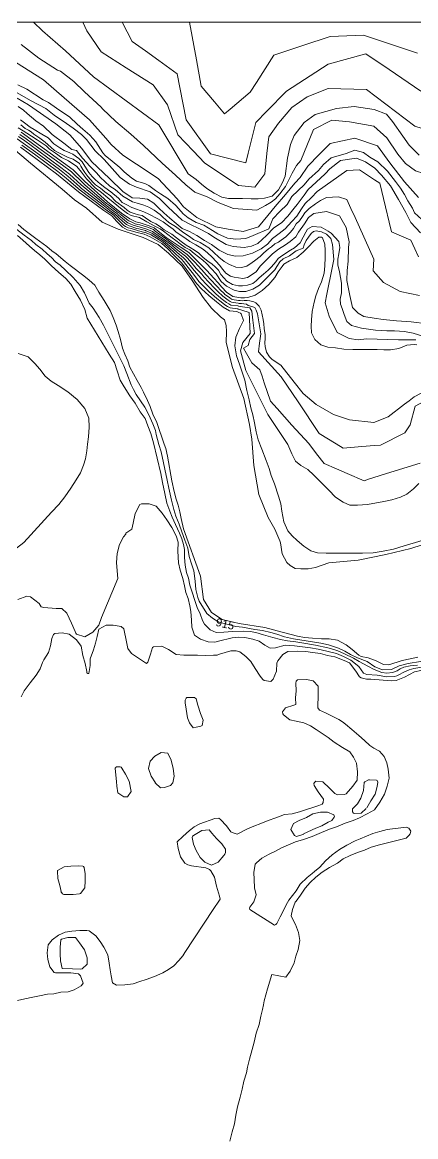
# Model space of a CAD drawing. Header units: metres. Extents: x 47 to 1988, y 46 to 663.
# Drawn here: x 1280.6 to 1403.4, y 315.3 to 663.5 of the extents above; entities that cross this region are included whole.
import ezdxf

# ---------------------------------------------------------------- set-up
doc = ezdxf.new("R2010")
doc.units = ezdxf.units.M
doc.layers.add('01_Fina', color=7, linetype='Continuous')
doc.styles.get("Standard").update_dxf_attribs({"font": 'arial.ttf'})

msp = doc.modelspace()

# ---------------------------------------------------------------- linework, layer by layer
at = {"layer": '01_Fina', "lineweight": 9}
msp.add_line((1394, 605.78), (1394, 605.78), dxfattribs=at)
for points in [[(959.22, 45.61), (1698.31, 45.61), (1697.87, 663.47), (958.78, 663.47), (959.22, 45.61)], [(1404.47, 621.95), (1401.42, 625.12), (1399.42, 627.94), (1396.14, 632.51), (1394.26, 634.74), (1390.5, 636.27), (1384.16, 637.2), (1378.65, 636.5), (1372.07, 634.62), (1368.55, 632.16), (1365.5, 628.05), (1364.32, 625.24), (1363.38, 621.01), (1362.65, 615.42), (1361.83, 613.39), (1360.59, 611.11), (1358.57, 609.14), (1356.23, 608.56), (1354.22, 608.34), (1352.1, 608.36), (1349.33, 608.37), (1347.27, 608.39), (1345.01, 608.4), (1342.87, 608.88), (1340.45, 610.1), (1338.23, 611.54), (1336.55, 612.94), (1334.9, 614.36), (1332.41, 616.1), (1323.2, 631.43), (1302.83, 646.42), (1294.13, 654.56), (1286.91, 660.85), (1284.08, 663.47)], [(1410.36, 628.76), (1403.1, 631.06), (1388.04, 642.44), (1376.14, 642.81), (1369.57, 640.16), (1364.73, 636.82), (1360.58, 631.98), (1357.53, 627.73), (1356.95, 622.44), (1356.27, 616.13), (1353.15, 611.96), (1348.08, 612.53), (1337.59, 619.44), (1333.9, 623.36), (1329.19, 628.36), (1325.95, 637.64), (1321.46, 643.97), (1313.04, 649.27), (1305.19, 654.22), (1300.71, 660.79), (1299.52, 663.47)], [(1404.98, 642), (1395.13, 648.69), (1387.81, 653.66), (1376.04, 650.39), (1363.09, 641.94), (1356.99, 635.69), (1353.54, 632.16), (1351.09, 622.55), (1350.34, 619.59), (1339.33, 622.39), (1331.76, 632.96), (1329.82, 643.06), (1328.99, 647.4), (1323.23, 651.52), (1319.05, 654.52), (1314.87, 657.51), (1311.75, 663.47)], [(1404, 653.8), (1399.34, 655.36), (1387.13, 659.43), (1376.75, 659.05), (1368.21, 656.2), (1359.16, 653.19), (1353.72, 644.69), (1351.79, 641.68), (1345.53, 636.38), (1343.77, 634.9), (1340.64, 638.61), (1336.48, 643.52), (1334.96, 651.69), (1332.76, 663.47)], [(1411.2, 614.59), (1403.38, 617.09), (1400.24, 619.37), (1397.85, 622.3), (1394.37, 627.4), (1390.36, 630.98), (1382.73, 632.4), (1377.19, 632.94), (1371.54, 630.01), (1367.61, 620.27), (1366.16, 618.72), (1364.85, 616.29), (1362.73, 612.14), (1360.97, 609.92), (1359.6, 608.33), (1358.28, 607.26), (1356.48, 606.19), (1353.87, 604.78), (1346.49, 605.31), (1341.78, 607.15), (1338.31, 608.94), (1334.42, 610.44), (1331.68, 612.71), (1328.47, 615.7), (1324.31, 619.51), (1318.48, 624.96), (1314.46, 628.55), (1309.79, 632.44), (1305.68, 636.42), (1305.25, 636.91), (1300.07, 641.79), (1296.64, 644.95), (1292.53, 648.2), (1291.58, 648.48), (1285.76, 652.29), (1280.28, 656.48)], [(1404.25, 608.69), (1399.88, 613.59), (1395.38, 619.55), (1391.47, 624.85), (1384.42, 627.31), (1376.67, 625.59), (1373.29, 622.21), (1369.78, 618.57), (1367.33, 614.93), (1365.66, 613.26), (1362.74, 609.68), (1359.56, 605.97), (1357.24, 603.06), (1354.33, 599.62), (1349.56, 598.16), (1344.85, 598.82), (1341.01, 599.55), (1335.11, 602.46), (1330.94, 605.84), (1328.95, 608.36), (1323.02, 614.72), (1316.26, 619.16), (1311.95, 621.94), (1308.38, 625.25), (1306.72, 627.24), (1301.6, 633.03), (1293.72, 639.85), (1287.22, 645.54), (1278.53, 651)], [(1404.95, 597.7), (1401.87, 600.94), (1400.33, 604.08), (1398.04, 608.14), (1395.59, 612.36), (1392.78, 615.76), (1390.69, 617.93), (1387.73, 619.86), (1384.93, 621.04), (1379.93, 620.25), (1376.59, 617.72), (1375.13, 616.08), (1372.36, 613.55), (1369.89, 611.28), (1368.57, 609.51), (1366.42, 606.55), (1365.47, 605.35), (1363.45, 602.95), (1361.55, 600.8), (1359.15, 599.23), (1356.83, 596.86), (1354.14, 594.37), (1352.12, 593.54), (1349.9, 593.1), (1346.42, 593.42), (1344.2, 594.09), (1340.36, 596.35), (1338.77, 597.49), (1335.76, 599), (1333.07, 600.3), (1330.54, 601.69), (1326.13, 605.71), (1323.47, 608.44), (1320.54, 610.46), (1316.3, 611.97), (1314.05, 612.88), (1311.2, 614.97), (1306.15, 620.58), (1303.3, 623.35), (1300.61, 626.87), (1299.06, 628.45), (1296.45, 630.39), (1294.39, 631.82), (1290.51, 634.43), (1287.97, 636.53), (1283.33, 638.96), (1278.06, 642)], [(1405.29, 601.81), (1403.05, 603.96), (1402.42, 605.36), (1400.92, 607.7), (1399.94, 609.68), (1398.71, 611.62), (1397.14, 613.74), (1394.63, 616.98), (1391.64, 619.84), (1389.05, 621.32), (1387.17, 622.78), (1384.45, 623.48), (1381.67, 622.43), (1377.02, 621.13), (1374.61, 619.07), (1373.08, 617.13), (1370.06, 614.5), (1368.56, 612.74), (1364.73, 609.08), (1363.25, 606.57), (1361.01, 604.34), (1358.85, 602.05), (1357.58, 598.95), (1352.67, 596.86), (1350.34, 595.9), (1347.25, 595.7), (1344.71, 596.06), (1341.66, 597.42), (1339.97, 598.47), (1337.27, 600.04), (1334.83, 600.94), (1332.43, 602.38), (1330.85, 603.61), (1329.51, 605.18), (1328.38, 606.38), (1326.08, 608.37), (1323.71, 609.84), (1322.2, 610.87), (1320.1, 612.46), (1318.89, 613.07), (1316.22, 613.87), (1314.75, 614.79), (1312.43, 616.75), (1311.02, 618.09), (1308.63, 620.08), (1306.49, 621.89), (1305.73, 622.72), (1303.56, 626.09), (1301.64, 628.18), (1299.55, 630.12), (1297.78, 631.6), (1295.46, 633.81), (1291.3, 636.63), (1288.75, 638.42), (1287.14, 639.27), (1281.98, 642.54), (1279.21, 643.92)], [(1404.32, 590.17), (1403.16, 592.68), (1401.91, 595.39), (1399.02, 596.64), (1395.82, 598.02), (1395.1, 601.07), (1394, 605.78), (1392.27, 613.16), (1390.56, 614.27), (1385.88, 617.33), (1381.97, 617.18), (1372.68, 610.64), (1370.87, 608.78), (1368.96, 606.81), (1367.77, 605.16), (1366.31, 602.95), (1364.79, 601.21), (1362.65, 598.98), (1360.77, 597.52), (1358.73, 595.92), (1357.2, 594.12), (1355.18, 592.68), (1352.45, 591.32), (1349.58, 590.46), (1347.11, 590.41), (1344.77, 590.92), (1342.09, 592.29), (1339.7, 594.01), (1337.45, 595.34), (1335.08, 596.88), (1332.82, 598.08), (1330.48, 599.08), (1328.62, 600.66), (1326.69, 602.29), (1324.74, 603.99), (1323.23, 605.41), (1321.71, 607.01), (1319.69, 608.25), (1317.27, 608.54), (1314.89, 608.58), (1312.01, 610.57), (1307.78, 614.68), (1302.19, 619.93), (1299.22, 624.04), (1295.45, 628.26), (1291.12, 631.79), (1282.56, 637.72), (1279.02, 639.78)], [(1404.64, 578.09), (1398.58, 579.38), (1393.38, 582.16), (1390.16, 585.8), (1390.34, 589.47), (1384.47, 602.51), (1383.2, 605.33), (1381.97, 608.07), (1379.31, 608.9), (1375.56, 608.72), (1373.68, 607.81), (1372.15, 606.8), (1370.19, 605.28), (1368.79, 603.95), (1368.09, 602.8), (1367.19, 601.4), (1366.15, 600.51), (1365.24, 599.1), (1364.32, 597.95), (1362.83, 596.47), (1361.42, 595.4), (1360.54, 594.79), (1359.39, 594.25), (1358.36, 593.37), (1357.48, 592.65), (1355.95, 591.35), (1354.84, 590.32), (1353.12, 588.98), (1352.36, 588.41), (1350.72, 587.26), (1349.07, 586.88), (1347.24, 587), (1345.29, 587.8), (1343.65, 588.79), (1341.93, 590.13), (1338.85, 593.01), (1336.08, 594.67), (1334.06, 595.65), (1332.75, 596.53), (1331, 597.73), (1328.45, 599.65), (1326.39, 600.97), (1324.48, 602.57), (1323.64, 603.43), (1321.72, 604.73), (1320.13, 605.71), (1318.5, 606.34), (1316.49, 607.01), (1315.03, 607.39), (1312.03, 609.14), (1309.61, 611.2), (1307.91, 612.28), (1306.38, 613.69), (1305.01, 615.01), (1303.74, 616.4), (1301.8, 618.41), (1299.38, 621.02), (1297.51, 623.37), (1296.02, 623.76), (1293.53, 625.66), (1289.91, 628.43), (1287.24, 631.03), (1284.78, 632.71), (1282.07, 635.01), (1280.94, 636.04), (1279.34, 637.11)], [(1279.35, 630.47), (1280.83, 629.59), (1282.03, 628.87), (1283.52, 627.89), (1285.24, 626.75), (1288.07, 624.88), (1289.13, 623.82), (1290.95, 622.59), (1292.89, 621.28), (1294.99, 620.17), (1297.62, 618.42), (1299.06, 616.6), (1300.67, 614.58), (1303.4, 611.74), (1305.28, 610.25), (1307.27, 608.65), (1311.82, 605.02), (1313.44, 603.71), (1314.55, 603.12), (1317.22, 602.46), (1319.53, 601.14), (1321.98, 599.73), (1323.61, 598.99), (1324.67, 598.2), (1326.04, 597.17), (1327.44, 596.12), (1328.5, 595.32), (1329.85, 594.31), (1331.42, 593.14), (1332.86, 592.38), (1334.28, 591.25), (1336.93, 589.13), (1338.15, 588.16), (1339.55, 586.6), (1341.1, 584.88), (1342.72, 582.47), (1344.4, 581.08), (1346.76, 579.79), (1348.46, 579.37), (1350.41, 579.37), (1352.61, 580.09), (1354.66, 581.39), (1355.15, 581.87), (1356, 582.72), (1356.64, 583.35), (1357.34, 584.04), (1358.25, 584.94), (1359.42, 586.1), (1360.08, 587.17), (1361.01, 588.65), (1362.03, 589.52), (1364.04, 590.54), (1366.08, 592.06), (1368.28, 592.94), (1368.65, 593.9), (1369.19, 595.34), (1369.9, 596.31), (1370.74, 597.48), (1371.52, 598.11), (1372.39, 598.33), (1374.06, 598.05), (1375.52, 597.31), (1376.93, 595.94), (1377.48, 594.04), (1377.87, 589.35), (1376.84, 584.2), (1376.23, 581.12), (1375.71, 578.57), (1375.16, 575.81), (1376.38, 571.61), (1378.85, 566.56), (1382.61, 564.68), (1385.45, 564.31), (1388.06, 564.56), (1398, 564.31), (1403.5, 564.3)], [(1407.15, 569.23), (1402, 569.91), (1397.46, 570.24), (1393.29, 570.65), (1390.47, 570.99), (1387.23, 571.54), (1385.48, 572.62), (1383.66, 574.41), (1382.84, 578.11), (1381.91, 582.76), (1381.98, 585.92), (1382.36, 588.85), (1382.39, 593.13), (1382.62, 594.85), (1381.72, 599.39), (1379.64, 602.96), (1375.62, 604.41), (1371.57, 603.78), (1369.97, 602.44), (1368.71, 600.47), (1366.87, 597.86), (1366.02, 596.41), (1364.27, 595), (1362.78, 593.99), (1360.55, 592.58), (1358.73, 591.17), (1357.65, 590.05), (1354.86, 587.3), (1353.61, 585.5), (1350.9, 583.72), (1349.41, 583.42), (1346.7, 583.83), (1345.58, 584.13), (1344.17, 585.06), (1343.16, 586.28), (1342.12, 587.58), (1339.96, 589.94), (1338.32, 591.57), (1336.84, 592.65), (1334.79, 593.95), (1332.93, 594.95), (1331.33, 596.18), (1328.62, 597.93), (1327.71, 598.79), (1326.26, 599.87), (1324.55, 601.1), (1322.88, 602.06), (1320.13, 603.51), (1318.56, 604.26), (1316.22, 605.11), (1314.84, 605.63), (1313.28, 606.41), (1311.82, 607.21), (1310.67, 608.51), (1308.29, 610.52), (1306.32, 611.89), (1304.94, 612.97), (1303.41, 614.2), (1302.41, 615.27), (1301.37, 616.5), (1300.14, 618.56), (1299.32, 619.9), (1298.2, 620.94), (1296.34, 622.24), (1295.49, 622.69), (1293.63, 623.43), (1292.36, 624.21), (1290.43, 625.55), (1288.63, 627.39), (1286.73, 628.54), (1284.32, 629.95), (1283.02, 630.73), (1281.3, 632.03), (1280.08, 633)], [(1405.97, 565.3), (1402.67, 566.4), (1399.89, 566.87), (1396.8, 567.04), (1394.45, 567.11), (1390.82, 567.29), (1386.47, 567.93), (1383.34, 568.75), (1381.92, 569.96), (1381.13, 572.16), (1380.46, 574.06), (1379.96, 575.41), (1379.82, 576.97), (1380.25, 579), (1380.21, 581.97), (1379.61, 585.52), (1379.14, 587.69), (1379.14, 589.5), (1379.43, 591.14), (1379.71, 593.13), (1379.46, 594.94), (1377.04, 597.59), (1376.12, 598.23), (1373.88, 599.47), (1371.07, 599.65), (1369.65, 598.87), (1369.08, 597.91), (1368.29, 596.34), (1367.37, 594.57), (1365.59, 592.97), (1364.35, 592.29), (1361.95, 590.67), (1360.52, 589.63), (1359.74, 588.6), (1358.4, 587.11), (1357.4, 586.02), (1355.95, 584.75), (1354.57, 583.65), (1353.63, 582.65), (1352.58, 581.85), (1350.91, 581.32), (1349.37, 581.09), (1348.15, 581.16), (1346.18, 581.56), (1344.47, 582.61), (1342.58, 584.72), (1341.87, 586), (1340.91, 587), (1339.77, 588), (1338.61, 588.78), (1336.96, 590.07), (1335.69, 591.33), (1334.31, 592.24), (1332.99, 593.13), (1331.79, 593.89), (1330.25, 595.01), (1327.32, 597.29), (1324.91, 598.65), (1323.46, 599.79), (1322.3, 600.48), (1320.77, 601.28), (1319.07, 602.38), (1318.04, 603.07), (1316.84, 603.36), (1315.5, 603.76), (1314.32, 604.18), (1313.34, 604.8), (1312.38, 605.58), (1309.83, 607.51), (1308.14, 609.22), (1306.42, 610.47), (1305.06, 611.65), (1303.45, 612.72), (1302.76, 613.37), (1301.02, 615.27), (1300.13, 616.54), (1299.5, 617.46), (1298.92, 618.57), (1298.43, 619.31), (1296.49, 620.69), (1294.88, 621.23), (1293.26, 622.1), (1292.03, 622.72), (1290.69, 623.46), (1289.47, 624.41), (1287.76, 626.07), (1286.05, 627.3), (1285.18, 627.94), (1284.22, 628.52), (1283.33, 629.21), (1282.5, 629.73), (1281.5, 630.3), (1280.13, 631.47)], [(1404.83, 525.78), (1395.64, 522.89), (1388.7, 520.71), (1387.3, 520.27), (1382.02, 522.55), (1378.68, 524), (1374.86, 525.65), (1372.49, 528.68), (1370.02, 531.84), (1364.8, 537.64), (1360.13, 542.82), (1358.11, 545.07), (1356.15, 550.86), (1355.45, 552.94), (1354.78, 554.92), (1352.31, 557.07), (1350.64, 560), (1349.68, 561.68), (1351.09, 562.49), (1351.6, 564.36), (1353.07, 566.25), (1352.59, 570.36), (1352.27, 573.18), (1351.67, 574.23), (1349.31, 574.6), (1348.75, 574.66), (1348.2, 574.76), (1348.11, 574.8), (1347.87, 574.84), (1345.71, 575.12), (1345.08, 575.48), (1344.35, 575.92), (1342.69, 577.18), (1342.48, 577.35), (1341.13, 578.57), (1340.26, 579.32), (1339.67, 579.94), (1338.31, 581.35), (1338.06, 581.59), (1336.5, 583.23), (1335.8, 584.14), (1334.27, 585.95), (1333.03, 587.48), (1331.5, 589.3), (1330.93, 589.88), (1328.91, 591.6), (1328.65, 591.83), (1326.52, 593.67), (1324.72, 595.16), (1322.73, 596.43), (1321.31, 597.37), (1321.05, 597.6), (1319.21, 598.33), (1319.03, 598.39), (1316.98, 598.94), (1316.37, 599.09), (1315.4, 599.39), (1314.89, 599.59), (1313.93, 599.86), (1313.17, 600.28), (1312.73, 600.56), (1310.88, 602.25), (1310.24, 602.87), (1309.73, 603.41), (1308.3, 604.37), (1306.78, 605.56), (1306.23, 605.98), (1299.12, 611.59), (1298.54, 612.1), (1294.83, 615.41), (1292.18, 617.48), (1284.85, 622.86), (1280.9, 625.75), (1278.96, 627.07)], [(1279.4, 627.74), (1281.36, 626.39), (1285.32, 623.5), (1292.66, 618.14), (1295.37, 616.07), (1299.02, 612.68), (1299.63, 612.16), (1306.56, 606.43), (1307.13, 606), (1309.39, 604.21), (1310.32, 603.62), (1310.66, 603.26), (1311.24, 602.74), (1313.14, 601.11), (1313.51, 600.87), (1314.24, 600.48), (1315.17, 600.14), (1315.6, 599.97), (1316.52, 599.7), (1317.12, 599.55), (1319.21, 598.96), (1319.43, 598.89), (1321.29, 598.15), (1321.69, 597.81), (1322.99, 596.88), (1324.99, 595.53), (1326.82, 594.11), (1329.08, 592.32), (1329.33, 592.12), (1331.5, 590.42), (1332.06, 589.86), (1333.64, 588.08), (1334.93, 586.6), (1336.61, 584.73), (1337.26, 583.93), (1338.81, 582.27), (1339.01, 582.08), (1340.35, 580.65), (1340.98, 579.95), (1341.7, 579.29), (1343.09, 577.97), (1343.23, 577.86), (1344.86, 576.65), (1345.51, 576.24), (1345.93, 576), (1348, 575.72), (1348.35, 575.67), (1348.41, 575.64), (1349.01, 575.58), (1349.77, 575.5), (1350.59, 575.42), (1351.15, 574.96), (1352.23, 574.68), (1353.23, 574.41), (1353.57, 573.52), (1353.99, 572.4), (1355.04, 566.12), (1354.66, 563.26), (1354.3, 560.54), (1361.4, 552.75), (1366.68, 544.9), (1373.3, 535.04), (1378.62, 531.78), (1380.79, 530.45), (1386.58, 530.92), (1390.56, 531.24), (1392.43, 531.39), (1400.04, 535.22), (1401.65, 537.7), (1403.28, 543.53), (1405.91, 545.05)], [(1405.11, 547.56), (1402.9, 546.47), (1401.33, 545.25), (1399.93, 544.16), (1394.82, 540.18), (1390.35, 538.43), (1382.8, 539.32), (1377.76, 540.95), (1372.31, 544.03), (1368.3, 547.5), (1365.51, 551.03), (1361.32, 556.34), (1358.63, 558.08), (1357.76, 558.96), (1356.82, 560.4), (1356.4, 562.18), (1356.36, 563.19), (1356.45, 564.74), (1356.46, 565.84), (1356.14, 567.79), (1355.98, 569.25), (1355.76, 570.64), (1355.13, 573.5), (1354.51, 574.76), (1353.5, 575.81), (1352.86, 576.12), (1351.65, 576.45), (1350.78, 576.57), (1349.87, 576.57), (1349.26, 576.5), (1348.63, 576.52), (1348.6, 576.53), (1348.13, 576.6), (1346.15, 576.88), (1345.94, 577), (1345.37, 577.38), (1343.77, 578.53), (1343.7, 578.59), (1342.28, 580), (1341.71, 580.58), (1341.02, 581.35), (1339.7, 582.8), (1339.56, 582.95), (1338.02, 584.62), (1337.43, 585.31), (1335.58, 587.26), (1334.24, 588.69), (1332.61, 590.41), (1332.06, 590.97), (1329.74, 592.64), (1329.51, 592.82), (1327.12, 594.56), (1325.26, 595.91), (1323.24, 597.33), (1322.06, 598.24), (1321.53, 598.7), (1319.66, 599.45), (1319.38, 599.54), (1317.26, 600.16), (1316.67, 600.31), (1315.8, 600.55), (1315.46, 600.7), (1314.56, 601.09), (1313.86, 601.46), (1313.55, 601.67), (1311.6, 603.23), (1311.08, 603.66), (1310.91, 603.84), (1310.49, 604.04), (1307.47, 606.43), (1306.89, 606.89), (1300.13, 612.72), (1299.51, 613.27), (1295.92, 616.73), (1293.14, 618.8), (1285.8, 624.14), (1281.82, 627.02), (1279.84, 628.42)], [(1403.8, 562.69), (1402.99, 562.77), (1400.61, 562.58), (1398.16, 561.56), (1395.55, 561.18), (1393.51, 561.19), (1391.35, 561.21), (1389.29, 561.22), (1386.66, 561.24), (1383.82, 561.26), (1380.98, 561.3), (1378.35, 561.78), (1376.02, 562), (1373.77, 562.71), (1371.98, 564.34), (1370.93, 566.42), (1370.8, 568.53), (1370.86, 570.53), (1371.11, 573.07), (1371.69, 576.04), (1372.21, 577.98), (1373.1, 580.35), (1374.06, 582.4), (1374.84, 585.05), (1375.04, 587.36), (1375.15, 589.96), (1375.17, 592.13), (1375.02, 594.19), (1374.29, 596.09), (1374.02, 596.3), (1373.19, 596.3), (1371.61, 595.07), (1369.89, 593.21), (1368.28, 591.63), (1366.33, 589.95), (1364.02, 588.91), (1362.23, 587.95), (1361.7, 587.17), (1360.53, 585.49), (1359.39, 583.77), (1357.55, 581.52), (1355.48, 579.66), (1353.28, 578.2), (1351.06, 577.48), (1349.97, 577.44), (1349.52, 577.42), (1348.84, 577.4), (1346.38, 577.76), (1344.31, 579.21), (1342.85, 580.72), (1341.7, 582.05), (1340.4, 583.53), (1338.24, 585.9), (1332.62, 591.52), (1330.16, 593.16), (1325.53, 596.28), (1323.5, 597.77), (1321.77, 599.26), (1319.88, 600.01), (1317.41, 600.77), (1316, 601.13), (1314.2, 602.06), (1311.58, 603.84), (1307.22, 607.34), (1299.99, 613.86), (1296.46, 617.39), (1286.27, 624.78), (1280.28, 629.1)], [(1409.31, 501.44), (1401.94, 499.07), (1394.05, 497.25), (1385.43, 495.46), (1376.26, 494.6), (1372.17, 493.15), (1369.88, 492.7), (1367.52, 492.72), (1365.79, 492.85), (1364.18, 493.8), (1363.2, 494.69), (1361.74, 497.38), (1361.18, 500.8), (1361.05, 501.51), (1359.48, 505.12), (1357.36, 508.79), (1354.48, 515.98), (1352.87, 525.02), (1352.31, 533.26), (1351.53, 537.79), (1349.76, 545.93), (1346.2, 555.58), (1344.27, 563.4), (1344.32, 566.88), (1344.28, 568.78), (1343.72, 570.56), (1342.5, 571.46), (1339.63, 574.18), (1337.03, 577.46), (1333.65, 582.81), (1330.49, 587.31), (1326.25, 591.36), (1323.01, 594.06), (1318.32, 596.23), (1310.49, 598.8), (1305.56, 601.07), (1300.63, 605.42), (1296.93, 608.04), (1293, 611.36), (1283.16, 619.47), (1277.17, 624.54)], [(1404.38, 519.39), (1402.73, 517.69), (1400.69, 516.04), (1398.7, 515.08), (1396.01, 514.25), (1393.52, 513.78), (1388.39, 512.78), (1385.22, 512.57), (1382.89, 512.63), (1380.73, 513.52), (1378.41, 515.13), (1376.32, 517.31), (1373.91, 519.75), (1371.6, 521.96), (1369.79, 523.8), (1367.53, 524.97), (1365.93, 526.39), (1364.76, 528.61), (1363.47, 531.6), (1357.21, 540.94), (1352.79, 549.85), (1350.41, 554.65), (1348.75, 560.85), (1349.47, 563.46), (1351.69, 566.26), (1351.48, 572.83), (1349.16, 573.57), (1348.49, 573.74), (1347.98, 573.89), (1347.86, 573.94), (1347.74, 573.95), (1345.48, 574.24), (1344.65, 574.72), (1343.84, 575.19), (1342.15, 576.51), (1341.87, 576.73), (1340.56, 577.85), (1339.53, 578.7), (1338.99, 579.24), (1337.61, 580.62), (1337.31, 580.9), (1335.74, 582.54), (1334.98, 583.56), (1333.62, 585.3), (1332.43, 586.88), (1330.94, 588.74), (1330.37, 589.33), (1328.5, 591.08), (1328.22, 591.34), (1326.22, 593.22), (1324.46, 594.78), (1322.47, 595.99), (1320.94, 596.93), (1320.81, 597.05), (1318.99, 597.77), (1318.85, 597.82), (1316.83, 598.33), (1316.21, 598.48), (1315.2, 598.81), (1314.6, 599.03), (1313.61, 599.25), (1312.83, 599.69), (1312.31, 600), (1310.52, 601.76), (1309.82, 602.47), (1309.14, 603.19), (1307.2, 604.58), (1306.44, 605.13), (1305.9, 605.52), (1298.62, 611.03), (1298.05, 611.51), (1294.28, 614.75), (1291.7, 616.82), (1284.37, 622.22), (1280.44, 625.11)]]:
    msp.add_lwpolyline(points, dxfattribs=at)
at = {"layer": '01_Fina', "linetype": 'Continuous', "lineweight": 9}
for points in [[(1279.99, 624.48), (1291.23, 616.16), (1298.11, 610.47), (1306.07, 604.7), (1308.55, 602.97), (1310.16, 601.28), (1311.9, 599.44), (1313.29, 598.63), (1314.31, 598.47), (1316.06, 597.87), (1318.68, 597.25), (1320.57, 596.49), (1324.19, 594.4), (1325.92, 592.77), (1328.08, 590.56), (1330.39, 588.19), (1331.82, 586.27), (1332.97, 584.65), (1334.98, 581.85), (1336.57, 580.22), (1338.81, 578.07), (1341.26, 576.11), (1343.33, 574.46), (1345.26, 573.36), (1347.61, 573.07), (1348.23, 572.82), (1348.69, 572.56), (1348.97, 572.34), (1349.69, 570.26), (1348.39, 567.8), (1347.24, 565.08), (1346.96, 562.36), (1347.52, 559.31), (1348.43, 556.63), (1349.35, 553.88), (1350.05, 551.68), (1350.75, 548.4), (1351.4, 545.53), (1352, 543.03), (1352.57, 540.81), (1353.1, 538.36), (1353.64, 535.54), (1354.22, 532.98), (1355.43, 530.1), (1356.76, 526.52), (1357.69, 524.02), (1358.32, 521.87), (1359.37, 519.25), (1360.61, 515.41), (1361.27, 513.08), (1361.6, 510.76), (1362.27, 507.44), (1363.52, 504.61), (1364.85, 503.03), (1366.43, 501.55), (1368.49, 499.82), (1370.65, 498.33), (1372.73, 497.72), (1375.43, 497.63), (1378.1, 497.61), (1381.11, 497.59), (1384.77, 497.59), (1386.78, 497.6), (1390.13, 497.74), (1393.25, 498.2), (1396.51, 498.92), (1399.86, 499.94), (1403.36, 501), (1407.15, 502.08)], [(1279.32, 600.3), (1281.03, 598.7), (1284.87, 595.92), (1288.29, 593.43), (1289.85, 592.12), (1291.13, 591.09), (1293.98, 588.76), (1295.54, 587.44), (1299.81, 584.22), (1301.52, 582.91), (1303.21, 581.34), (1304.47, 579.14), (1306.11, 576.56), (1307.99, 573.39), (1309.01, 571.27), (1309.95, 568.86), (1310.51, 566.92), (1311.22, 564.42), (1311.92, 561.69), (1312.63, 559.74), (1313.5, 557.73), (1314.21, 555.71), (1316.47, 551.52), (1317.73, 549.34), (1318.46, 547.93), (1319.74, 545.3), (1320.53, 543.4), (1321.32, 541.08), (1322.61, 538.45), (1324.88, 531.63), (1325.36, 530.32), (1325.93, 527.92), (1327.25, 520.2), (1328.03, 516.88), (1328.65, 514.5), (1329.28, 512.61), (1329.83, 510.55), (1330.21, 508.42), (1330.91, 505.22), (1336.26, 490.42), (1337.15, 483.12), (1339.71, 479.08), (1343.04, 476.9), (1348.27, 475.69), (1356.35, 474.36), (1361.74, 472.9), (1364.51, 472.21), (1366.55, 471.66), (1368.71, 471.25), (1371.25, 471.03), (1373.97, 470.9), (1376.37, 470.87), (1379.04, 470.41), (1381.72, 469), (1383.59, 467.49), (1385.7, 465.71), (1386.41, 465.3), (1388.58, 464.96), (1391.06, 463.98), (1393.39, 462.81), (1395.05, 462.72), (1399.24, 464.06), (1401.7, 464.6), (1404.07, 465.11)], [(1278.87, 598.73), (1281.15, 596.97), (1283.49, 595.26), (1284.85, 594.05), (1286.84, 592.59), (1288.4, 591.13), (1289.68, 589.96), (1290.96, 588.65), (1292.38, 587.63), (1294.09, 586.02), (1296.5, 583.69), (1298.63, 581.22), (1300.03, 578.9), (1301.46, 575.72), (1302.69, 574.12), (1304.6, 571.21), (1305.99, 568.8), (1310.47, 559.93), (1312.35, 556.17), (1313.19, 553.71), (1314.58, 550.24), (1315.28, 548.8), (1316.12, 547.2), (1318.81, 543.26), (1320.09, 540.79), (1321.36, 538.07), (1322.15, 535.93), (1322.38, 534.7), (1323.25, 531.57), (1323.95, 529.27), (1325.86, 520.43), (1326.32, 517.89), (1327.17, 514.19), (1327.92, 511.29), (1328.58, 509.18), (1329.55, 506.67), (1330.4, 504.32), (1331.35, 501.69), (1332.29, 499.18), (1332.73, 496.53), (1333.44, 494.31), (1334.15, 492.09), (1334.52, 488.89), (1334.81, 486.26), (1335.43, 483.76), (1335.8, 482.67), (1338.24, 478.77), (1339.94, 477.27), (1341.97, 476.1), (1344.01, 475.58), (1347.27, 474.72), (1349.32, 474.53), (1353.24, 473.82), (1355.61, 473.47), (1358.22, 472.86), (1360.09, 472.34), (1362.46, 471.5), (1365.31, 470.89), (1373.85, 469.54), (1376.18, 469.03), (1379.36, 467.97), (1381.31, 467.04), (1383.03, 465.98), (1385.22, 464.91), (1388.31, 463.83), (1390.63, 462.11), (1393.04, 461.21), (1395.86, 461.29), (1398.29, 462.44), (1401.11, 463.14), (1408.78, 464.39)], [(1279.11, 596.86), (1280.73, 595.42), (1282.81, 593.54), (1284.36, 592.22), (1286.09, 590.82), (1287.66, 589.43), (1289.74, 587.34), (1291.94, 585.44), (1294.24, 583.42), (1295.8, 581.67), (1297.13, 579.38), (1298.79, 576.61), (1300.09, 573.78), (1300.88, 571.07), (1307.75, 559.77), (1309.35, 557.15), (1310.24, 554.58), (1311.15, 551.68), (1312.38, 549.55), (1314.14, 546.78), (1315.84, 544.46), (1317.44, 541.74), (1318.93, 539.64), (1319.8, 537.43), (1320.75, 534.96), (1321.53, 532.08), (1323.87, 522.55), (1324.4, 519.68), (1325.15, 516.26), (1325.77, 513.23), (1326.64, 510.76), (1327.43, 508.86), (1328.47, 506.56), (1329.66, 503.84), (1330.37, 502.11), (1330.93, 500.38), (1331.27, 498.81), (1331.26, 496.25), (1331.44, 493.83), (1331.91, 491.62), (1332.48, 489.82), (1332.86, 487.6), (1335.23, 480.69), (1336.11, 478.71), (1336.9, 476.57), (1337.53, 475.44), (1339.26, 473.69), (1341.1, 472.82), (1343.54, 472.98), (1346.19, 473.18), (1349.63, 473.22), (1351.75, 473.11), (1353.55, 472.84), (1355.92, 472.15), (1358.85, 471.3), (1361.22, 470.69), (1363.42, 470.26), (1366.04, 469.89), (1367.85, 469.61), (1372.12, 468.91), (1375.96, 468.04), (1377.82, 467.57), (1379.13, 467.15), (1381.24, 466.14), (1383.99, 464.78), (1385.77, 463.81), (1388.45, 462.33), (1390.5, 461.29), (1392.86, 460.29), (1394.36, 460.11), (1396.16, 460.33), (1397.6, 460.91), (1398.54, 461.49), (1399.69, 461.97), (1401.66, 462.44), (1403.96, 462.65)], [(1279.35, 560), (1282.39, 558.94), (1284.47, 556.92), (1286.04, 555.08), (1287.71, 552.92), (1289.66, 551.31), (1291.8, 550.05), (1294.8, 548), (1297.78, 545.67), (1300.09, 542.86), (1301.36, 539.84), (1301.49, 537.02), (1301.26, 534.01), (1300.99, 531.72), (1300.77, 529.62), (1300.31, 527.06), (1299.67, 525.1), (1298.81, 522.68), (1297.39, 520.49), (1295.77, 517.88), (1293.86, 515.21), (1291.96, 512.82), (1289.73, 510.38), (1281.13, 500.99), (1278.76, 499.15)], [(1279.21, 483.13), (1282.02, 484.16), (1283.15, 484.03), (1285.88, 481.93), (1286.53, 480.88), (1287.28, 480.64), (1291.22, 480.37), (1292.95, 480.37), (1294.51, 478.91), (1295.96, 475.79), (1297.11, 473.17), (1297.34, 472.6), (1297.53, 472.36), (1300.1, 471.5), (1302.61, 472.91), (1304.51, 475.13), (1305.32, 477.56), (1310.45, 489.7), (1310.17, 492.12), (1309.97, 494.72), (1310.19, 497.52), (1310.96, 500.32), (1312.15, 502.73), (1312.92, 503.54), (1312.96, 503.91), (1314.75, 505.08), (1315.22, 507.04), (1315.8, 510), (1317.31, 512.8), (1317.85, 513), (1320.2, 513.04), (1322.37, 512.35), (1324.31, 510.08), (1325.77, 508.05), (1327.28, 505.59), (1328.69, 503.06), (1329.28, 501.11), (1329.2, 498.27), (1329.39, 494.55), (1329.86, 492.31), (1330.7, 489.7), (1331.26, 487.44), (1331.66, 485.37), (1332.35, 483.49), (1332.87, 481.21), (1333.17, 479.4), (1333.4, 476.68), (1333.49, 474.55), (1334.38, 472.03), (1336.19, 470.75), (1338.6, 469.91), (1340.75, 469.86), (1341.81, 470.12), (1346.16, 471.13), (1347.97, 471.35), (1350.09, 471.24), (1352.54, 470.8), (1354.5, 470.12), (1356.37, 468.86), (1357.99, 467.95), (1359.63, 468.01), (1362.67, 468.87), (1365.61, 468.67), (1370.55, 468.03), (1372.92, 467.67), (1375.7, 466.98), (1378.65, 466.3), (1380.91, 465.32), (1383.18, 464.15), (1385.71, 462.22), (1387.15, 460.15), (1388.21, 459.7), (1391.4, 459.49), (1394.43, 459.04), (1396.8, 459.09), (1397.53, 459.29), (1398.19, 459.61), (1399.67, 460.41), (1401.4, 461.21), (1402.88, 461.6), (1407.23, 462.28)], [(1280.2, 452.73), (1281.19, 454.66), (1283.07, 457.14), (1284.88, 459.47), (1286.16, 461.51), (1286.9, 463.49), (1287.36, 464.34), (1288.79, 466.55), (1289.45, 468.67), (1289.77, 470.92), (1290.3, 472.19), (1290.78, 472.54), (1293.01, 472.75), (1295.23, 472.32), (1297.48, 470.56), (1298.93, 468.57), (1299.48, 465.7), (1300.23, 463.11), (1300.7, 460.69), (1300.79, 460.26), (1301.07, 460.04), (1301.42, 460.08), (1301.74, 462.52), (1301.84, 464.65), (1302.8, 467.43), (1303.41, 469.51), (1303.96, 471.61), (1304.54, 473.9), (1306.83, 475.1), (1309.01, 475.08), (1311.49, 474.74), (1312.31, 473.94), (1313.09, 469.96), (1313.58, 467.84), (1314.67, 466.29), (1319.37, 463.12), (1319.78, 463.52), (1320.59, 466.04), (1321.23, 468.1), (1321.52, 468.33), (1324.18, 468.58), (1326.25, 467.54), (1328.67, 466.01), (1331.01, 465.77), (1333.21, 465.74), (1335.3, 465.71), (1337.69, 465.68), (1340.25, 465.72), (1341.39, 465.75), (1342.19, 466.08), (1345.7, 467.12), (1347.35, 467.1), (1348.56, 466.76), (1350.38, 465.33), (1351.97, 463.82), (1353.34, 461.64), (1354.87, 459.21), (1355.71, 458.13), (1356.11, 457.84), (1358.19, 457.56), (1358.96, 458.28), (1359.94, 460.8), (1360.09, 463.24), (1360.36, 463.95), (1361.9, 466.01), (1363.46, 466.9), (1366.59, 466.99), (1369.07, 466.9), (1371.22, 466.56), (1373.75, 466.26), (1375.93, 465.67), (1378.19, 465.24), (1381.07, 464.13), (1382.71, 463.4), (1384.74, 460.79), (1385.9, 459), (1386.37, 458.64), (1387.22, 458.46), (1388.11, 458.3), (1389.42, 458.29), (1395.88, 457.71), (1397.28, 457.88), (1399.92, 458.84), (1403.03, 460.54), (1406.97, 461.39)], [(1279.13, 357.88), (1281.39, 358.42), (1283.85, 358.88), (1285.99, 359.35), (1288.45, 359.81), (1290.41, 359.95), (1292.66, 360.43), (1294.87, 360.63), (1296.84, 361.22), (1299.01, 362.48), (1299.42, 362.94), (1299.57, 363.3), (1298.81, 365.56), (1298.14, 366.25), (1295.79, 366.47), (1293.61, 366.5), (1290.99, 366.54), (1290.56, 366.61), (1289.19, 368.4), (1288.6, 370.66), (1288.32, 372.8), (1288.63, 375.24), (1289.93, 376.8), (1291.94, 378.27), (1293.97, 379.26), (1296.03, 379.55), (1298.57, 379.73), (1300.75, 379.7), (1301.46, 379.66), (1303.55, 378.1), (1304.9, 376.28), (1306.03, 374.56), (1307.26, 372.13), (1307.73, 369.56), (1308, 367.41), (1308.33, 365.62), (1308.78, 363.44), (1309.96, 362.64), (1312.66, 362.75), (1315.18, 363.07), (1317.27, 363.85), (1319.27, 364.47), (1321.86, 365.33), (1324.46, 366.51), (1326.25, 367.53), (1327.92, 368.74), (1329.48, 370.4), (1330.68, 371.88), (1331.35, 372.86), (1340.23, 386.3), (1342.2, 389.21), (1342.33, 389.52), (1342.2, 390.52), (1341.24, 393.56), (1340.61, 396.38), (1339.5, 398.34), (1339.08, 398.82), (1337.93, 399.34), (1333.41, 399.95), (1332.28, 400.3), (1331.39, 400.79), (1330.04, 402.8), (1329.22, 405.32), (1328.91, 407.45), (1330.69, 409.07), (1332.77, 410.96), (1333.18, 411.28), (1334.28, 412.09), (1336.01, 413.08), (1340.72, 414.7), (1341.96, 414.82), (1342.53, 414.46), (1344.35, 412.47), (1345.72, 410.6), (1346.41, 410.22), (1347.66, 409.86), (1350.73, 411.44), (1352.9, 412.33), (1355.07, 413.21), (1357.4, 414.1), (1359.75, 414.99), (1362.44, 415.93), (1364.84, 416.23), (1367.11, 416.8), (1373.18, 418.78), (1374.17, 419.16), (1374.54, 419.77), (1374.59, 420.75), (1372.98, 423.04), (1371.75, 425), (1371.64, 425.67), (1371.79, 426), (1372.24, 426.39), (1374.44, 426.2), (1376.55, 424.18), (1378.14, 422.58), (1378.96, 422.16), (1381.14, 422.25), (1381.74, 422.46), (1383.78, 424.87), (1385.13, 426.75), (1385.24, 429.35), (1384.94, 431.99), (1384.04, 433.94), (1382.83, 435.54), (1380.52, 436.94), (1377.97, 438.59), (1376.09, 439.99), (1374.19, 441.29), (1372.35, 442.5), (1370.55, 443.64), (1368.52, 444.63), (1366.09, 445.14), (1364.13, 445.57), (1362.18, 447.08), (1361.93, 447.46), (1361.88, 448.01), (1362.79, 449.29), (1365.41, 450.16), (1365.99, 450.39), (1365.92, 452.44), (1366.11, 454.61), (1366, 457.01), (1366.11, 457.67), (1366.49, 458), (1369.29, 458.15), (1371.44, 457.79), (1372.95, 456.06), (1372.92, 453.55), (1372.85, 449.32), (1373.34, 448.58), (1375.24, 447.75), (1379.39, 445.69), (1380.58, 444.95), (1381.51, 444.15), (1383.49, 442.52), (1385.69, 440.65), (1387.42, 439.06), (1389.06, 437.57), (1390.36, 436.69), (1392.07, 435.8), (1393.57, 434.1), (1394.44, 432.1), (1394.86, 430.11), (1395.16, 427.38), (1394.54, 424.83), (1393.67, 422.3), (1392.2, 419.81), (1390.6, 417.39), (1388.22, 416.14), (1385.88, 414.94), (1383.93, 414.14), (1381.43, 413.3), (1378.74, 412.17), (1376.55, 411.37), (1374.05, 410.31), (1371.12, 409.16), (1368.39, 408.2), (1365.91, 407.41), (1361.53, 405.52), (1359.69, 404.5), (1357.67, 403.56), (1355.35, 402.38), (1353.68, 400.93), (1353.34, 400.51), (1352.93, 397.88), (1352.95, 395.66), (1353.05, 393.03), (1353.62, 390.91), (1352.88, 388.69), (1351.65, 387), (1351.58, 386.74), (1351.64, 386.32), (1359.37, 381.46), (1359.73, 381.6), (1360.02, 381.9), (1361.06, 384.02), (1362.13, 386.04), (1362.97, 387.74), (1363.81, 389.21), (1366.05, 392.1), (1367.38, 394.17), (1369.49, 396.28), (1371.07, 397.51), (1371.81, 398.2), (1373.46, 399.49), (1375.31, 401.55), (1377.3, 403.4), (1379.64, 405), (1381.89, 406.4), (1384.57, 407.79), (1386.13, 408.34), (1388.1, 409.22), (1389.99, 410.06), (1392.25, 410.69), (1394.53, 411.3), (1400.42, 412.01), (1401.31, 411.67), (1401.88, 410.76), (1401.7, 409.94), (1401.29, 409.38), (1400.46, 408.57), (1392.08, 406.54), (1389.48, 405.78), (1387.48, 404.81), (1385.29, 404.06), (1382.98, 403.21), (1380.81, 402.1), (1379.02, 400.8), (1376.56, 399.41), (1374.22, 397.97), (1372.29, 396.4), (1370.46, 394.72), (1368.95, 392.94), (1367.47, 390.76), (1366.15, 388.93), (1365.81, 388.58), (1364.91, 386.29), (1364.57, 384.3), (1364.71, 383.76), (1365.94, 381.63), (1366.85, 379.16), (1367.29, 376.62), (1366.71, 373.81), (1366.02, 371.68), (1365.43, 369.68), (1364.28, 367.06), (1362.88, 365.14), (1358.54, 366.04), (1357.18, 361.47), (1356.15, 357.72), (1355.89, 356.57), (1355.54, 355.02), (1355.1, 352.98), (1354.5, 350.36), (1353.63, 347.64), (1352.94, 344.86), (1352.34, 342.58), (1351.56, 339.56), (1350.88, 337.02), (1350.56, 335.24), (1349.79, 332.71), (1349.24, 330.19), (1348.66, 327.71), (1347.82, 324.64), (1347.29, 322.06), (1346.85, 319.37), (1346.16, 316.82), (1345.36, 313.96)], [(1322.17, 425.86), (1320.84, 427.95), (1319.95, 430.4), (1320.52, 432.67), (1321.96, 434.19), (1323.99, 435.4), (1326, 435.11), (1327.06, 432.96), (1327.69, 430.35), (1328.06, 427.98), (1327.56, 425.83), (1326.91, 425.06), (1324.96, 424.46), (1323.71, 424.36), (1322.11, 425.9)], [(1314.55, 423.13), (1313.92, 426.38), (1312.79, 428.62), (1311.7, 430.46), (1311.42, 430.75), (1311.19, 430.87), (1309.95, 430.82), (1309.79, 430.68), (1309.64, 430.46), (1309.83, 428.24), (1310.06, 426.25), (1310.11, 424.84), (1310.47, 422.8), (1312.32, 421.45), (1313.46, 421.53), (1314.64, 423.18)], [(1388.15, 418.04), (1389.45, 420.23), (1390.81, 422.34), (1391.38, 424.7), (1391.59, 426.08), (1391.34, 426.58), (1391.13, 426.74), (1388.99, 426.8), (1388.69, 426.8), (1387.52, 426.2), (1387.37, 425.99), (1387.13, 423.48), (1386.34, 421.1), (1385.25, 419.31), (1383.69, 417.77), (1383.64, 417.25), (1383.73, 416.77), (1384.03, 416.44), (1384.29, 416.31), (1386.35, 416.36), (1387.98, 417.88)], [(1368.39, 409.94), (1372.24, 411.66), (1374.1, 412.44), (1376.08, 413.62), (1377.25, 414.11), (1377.97, 415.16), (1378.02, 415.4), (1377.82, 415.92), (1375.88, 416.66), (1373.73, 416.66), (1371.26, 416.17), (1369.28, 415.04), (1366.99, 414.14), (1365.23, 413.15), (1364.42, 411.26), (1365.63, 409.45), (1365.96, 409.21), (1366.19, 409.16), (1368.45, 409.86)], [(1341.76, 401.1), (1343.55, 403.22), (1343.86, 403.59), (1344.05, 404.09), (1344, 405.15), (1342.88, 406.82), (1341.21, 408.5), (1339.77, 410.2), (1338.89, 411.24), (1336.66, 411.03), (1334.58, 409.75), (1333.7, 409.17), (1333.6, 408.79), (1334.07, 406.7), (1334.92, 404.72), (1336.12, 402.55), (1337.59, 401.07), (1339.69, 400.19), (1341.79, 401.08)], [(1292.78, 391.97), (1292.35, 393.8), (1291.65, 395.95), (1291.56, 398.29), (1291.63, 398.53), (1293.68, 399.59), (1295.72, 399.85), (1298.19, 399.98), (1299.51, 399.87), (1299.7, 399.73), (1299.91, 399.44), (1300.19, 397.4), (1300.26, 395.24), (1300.16, 393.09), (1298.79, 391.35), (1298.5, 391.17), (1296.46, 390.96), (1294.38, 390.98), (1293.55, 391.02), (1293.17, 391.21), (1292.66, 391.93)]]:
    msp.add_lwpolyline(points, dxfattribs=at)
for points in [[(1332.8, 444.62), (1332.18, 446.16), (1331.75, 448.93), (1331.46, 450.91), (1331.42, 451.67), (1331.71, 452.31), (1332, 452.54), (1334.32, 452.51), (1334.84, 452.15), (1335.45, 450.13), (1336.25, 447.56), (1337.05, 445.49), (1336.77, 443.81), (1336.36, 443.62), (1334.9, 443.22), (1333.96, 443.1)], [(1296.31, 367.72), (1298.79, 367.69), (1299.25, 367.76), (1300.85, 369.23), (1300.9, 371.24), (1299.98, 373.67), (1298.43, 375.92), (1297.17, 377.52), (1294.82, 377.55), (1292.83, 377.08), (1292.61, 376.8), (1292.39, 374.5), (1292.39, 372.46), (1292.55, 370.28), (1293.04, 367.91)]]:
    msp.add_lwpolyline(points, close=True, dxfattribs=at)

# ---------------------------------------------------------------- texts
msp.add_text('915', height=2.5, rotation=346.7073, dxfattribs=at).set_placement((1340.8, 474.96))

doc.saveas('drawing.dxf')
